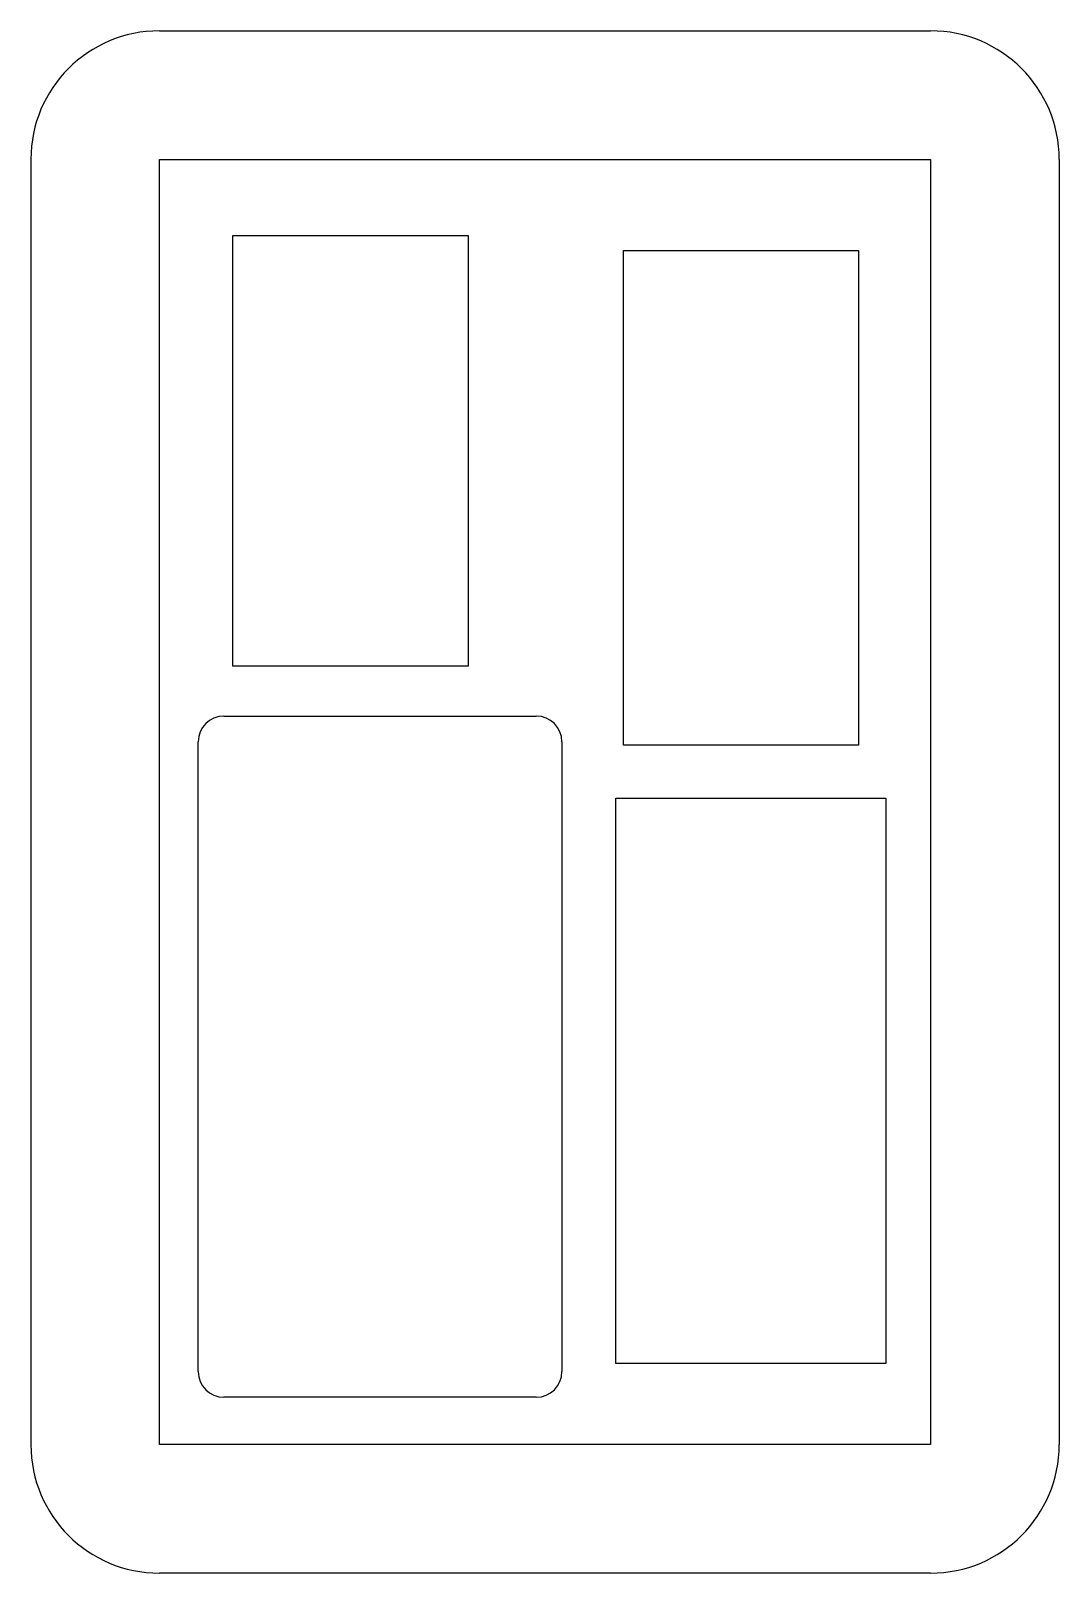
# Model space of a CAD drawing. Header units: millimetres. Extents: x -365 to -285, y 221 to 341.
import ezdxf

# ---------------------------------------------------------------- set-up
doc = ezdxf.new("R2010")
doc.units = ezdxf.units.MM
for name, color, linetype in [('arduino', 150, 'Continuous'), ('hout', 44, 'Continuous'), ('power', 10, 'Continuous'), ('relais', 92, 'Continuous'), ('rfid', 50, 'Continuous')]:
    doc.layers.add(name, color=color, linetype=linetype)

msp = doc.modelspace()

# ---------------------------------------------------------------- linework, layer by layer
at = {"layer": 'arduino'}
for p, q in [((-349.07, 324.61), (-330.77, 324.61)), ((-349.07, 291.11), (-349.07, 324.61)), ((-330.77, 324.61), (-330.77, 291.11)), ((-330.77, 291.11), (-349.07, 291.11))]:
    msp.add_line(p, q, dxfattribs=at)
at = {"layer": 'hout'}
for p, q in [((-354.79, 340.54), (-294.79, 340.54)), ((-364.79, 330.54), (-364.79, 230.54)), ((-354.79, 330.54), (-294.79, 330.54)), ((-354.79, 230.54), (-354.79, 330.54)), ((-294.79, 330.54), (-294.79, 230.54)), ((-284.79, 330.54), (-284.79, 230.54)), ((-294.79, 230.54), (-354.79, 230.54)), ((-294.79, 220.54), (-354.79, 220.54))]:
    msp.add_line(p, q, dxfattribs=at)
for centre, start, end in [((-354.79, 330.54), 90, 180), ((-294.79, 330.54), 0, 90), ((-354.79, 230.54), 180, 270), ((-294.79, 230.54), 270, 0)]:
    msp.add_arc(centre, 10, start, end, dxfattribs=at)
at = {"layer": 'power'}
for p, q in [((-319.27, 280.84), (-298.27, 280.84)), ((-319.27, 236.84), (-319.27, 280.84)), ((-298.27, 280.84), (-298.27, 236.84)), ((-298.27, 236.84), (-319.27, 236.84))]:
    msp.add_line(p, q, dxfattribs=at)
at = {"layer": 'relais'}
for p, q in [((-349.77, 287.22), (-325.47, 287.22)), ((-351.77, 236.22), (-351.77, 285.22)), ((-323.47, 285.22), (-323.47, 236.22)), ((-325.47, 234.22), (-349.77, 234.22))]:
    msp.add_line(p, q, dxfattribs=at)
for centre, start, end in [((-349.77, 285.22), 90, 180), ((-325.47, 285.22), 0, 90), ((-349.77, 236.22), 180, 270), ((-325.47, 236.22), 270, 0)]:
    msp.add_arc(centre, 2, start, end, dxfattribs=at)
at = {"layer": 'rfid'}
for p, q in [((-318.69, 323.46), (-300.39, 323.46)), ((-318.69, 284.96), (-318.69, 323.46)), ((-300.39, 323.46), (-300.39, 284.96)), ((-300.39, 284.96), (-318.69, 284.96))]:
    msp.add_line(p, q, dxfattribs=at)

doc.saveas('drawing.dxf')
